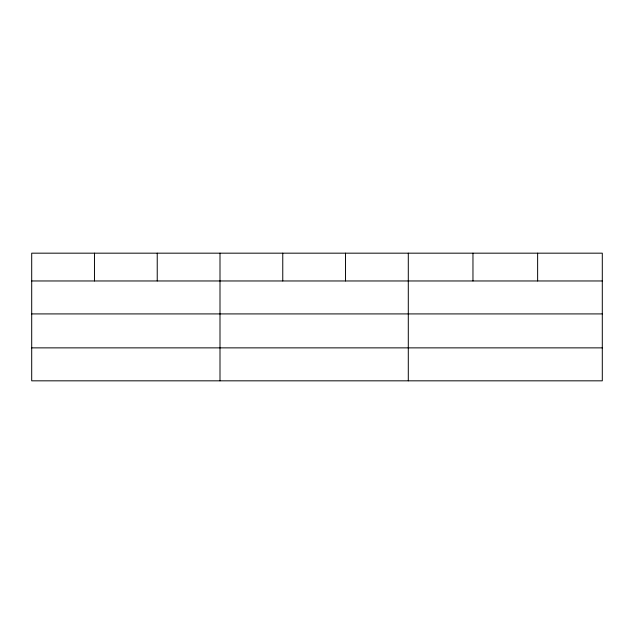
<?xml version="1.0" encoding="UTF-8"?>
<svg xmlns="http://www.w3.org/2000/svg" width="634" height="634" viewBox="0 0 634 634"><rect width="100%" height="100%" fill="white"/><g stroke="black" fill="none" stroke-linecap="round" stroke-linejoin="round"><path stroke-width="0.95" d="M602.3 313.917L602.3 253.172L31.7 253.172L31.7 380.828L602.3 380.828L602.3 313.917L31.7 313.917M31.7 280.965L602.3 280.965M31.7 347.868L602.3 347.868M537.632 253.172L537.632 280.965M472.964 253.172L472.964 280.965M408.296 253.172L408.296 380.828M345.53 253.172L345.53 280.965M282.764 253.172L282.764 280.965M219.998 253.172L219.998 380.828M157.232 253.172L157.232 280.965M94.466 253.172L94.466 280.965"/></g></svg>
